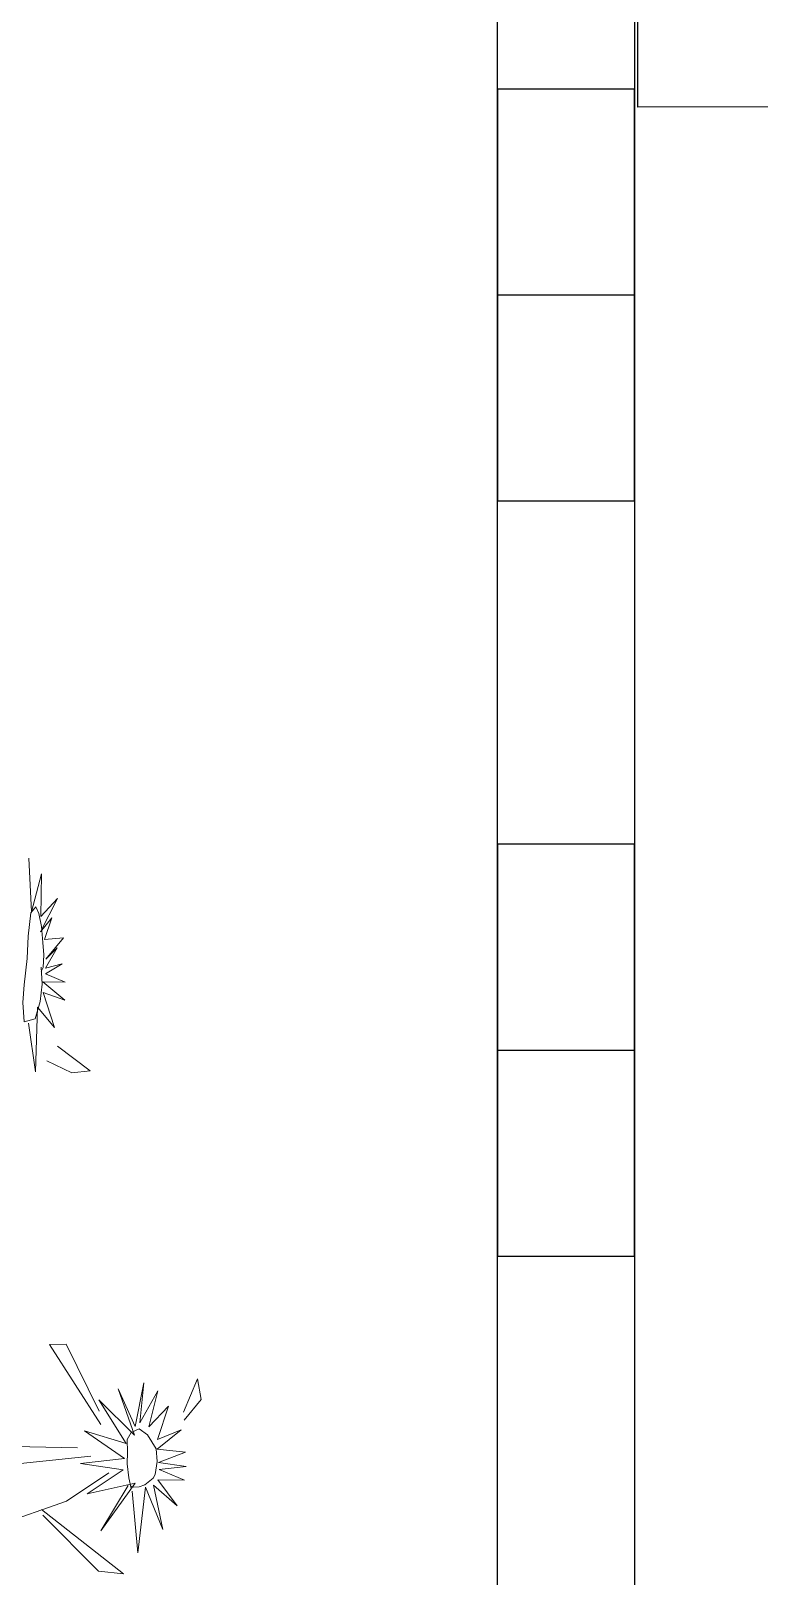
# Model space of a CAD drawing. Header units: inches. Extents: x 15 to 22798, y 21 to 21519.
# Drawn here: x 6917.8 to 6944.9, y 15132.7 to 15190.2 of the extents above; entities that cross this region are included whole.
import ezdxf

# ---------------------------------------------------------------- set-up
doc = ezdxf.new("R2010")
doc.units = ezdxf.units.IN
doc.header["$MEASUREMENT"] = 0
doc.layers.add('ARREDAMENTO', color=8, linetype='Continuous', lineweight=13)

msp = doc.modelspace()

# ---------------------------------------------------------------- linework, layer by layer
for p, q in [((6935.201, 15144.598), (6935.201, 15284.994)), ((6935.201, 15180.336), (6940.307, 15180.336)), ((6935.201, 15152.256), (6940.307, 15152.256)), ((6935.201, 15004.201), (6935.201, 15144.598))]:
    msp.add_line(p, q)
for points in [[(6750.333, 15693.597), (6940.307, 15693.423), (6940.307, 14983.423), (6290.307, 14983.423)], [(6935.286, 15392.313), (6935.286, 15397.313), (7150.391, 15397.349), (7150.426, 15187.349), (6940.426, 15187.314), (6940.408, 15292.314)]]:
    msp.add_lwpolyline(points)
for points in [[(6935.201, 15187.994), (6935.201, 15172.678), (6940.307, 15172.678), (6940.307, 15187.994)], [(6935.201, 15159.914), (6935.201, 15144.598), (6940.307, 15144.598), (6940.307, 15159.914)]]:
    msp.add_lwpolyline(points, close=True)
at = {"layer": 'ARREDAMENTO', "linetype": 'Continuous'}
for p, q in [((6917.874, 15157.403, -27.277), (6917.775, 15159.398, -27.277)), ((6918.243, 15158.809, -27.277), (6917.874, 15157.403, -27.277)), ((6918.213, 15157.227, -27.277), (6918.243, 15158.809, -27.277)), ((6918.206, 15156.655, -27.277), (6918.834, 15157.901, -27.277)), ((6918.834, 15157.901, -27.277), (6918.213, 15157.227, -27.277)), ((6918.629, 15157.17, -27.277), (6918.206, 15156.655, -27.277)), ((6918.357, 15156.375, -27.277), (6918.629, 15157.17, -27.277)), ((6919.06, 15156.43, -27.277), (6918.357, 15156.375, -27.277)), ((6918.386, 15155.307, -27.277), (6918.821, 15156.06, -27.277)), ((6918.406, 15155.644, -27.277), (6919.06, 15156.43, -27.277)), ((6918.821, 15156.06, -27.277), (6918.406, 15155.644, -27.277)), ((6919.01, 15155.463, -27.277), (6918.386, 15155.307, -27.277)), ((6918.394, 15155.097, -27.277), (6919.01, 15155.463, -27.277)), ((6919.125, 15154.786, -27.277), (6918.394, 15155.097, -27.277)), ((6918.284, 15154.797, -27.277), (6919.125, 15154.786, -27.277)), ((6919.11, 15154.12, -27.277), (6918.284, 15154.797, -27.277)), ((6918.297, 15154.397, -27.277), (6919.11, 15154.12, -27.277)), ((6918.728, 15153.104, -27.277), (6918.297, 15154.397, -27.277)), ((6918.019, 15151.456, -27.277), (6918.087, 15153.851, -27.277)), ((6918.087, 15153.851, -27.277), (6918.728, 15153.104, -27.277)), ((6917.751, 15153.265, -27.277), (6918.019, 15151.456, -27.277)), ((6918.83, 15152.403, -27.277), (6920.047, 15151.486, -27.277)), ((6919.372, 15151.411, -27.277), (6918.444, 15151.853, -27.277)), ((6920.047, 15151.486, -27.277), (6919.372, 15151.411, -27.277)), ((6919.164, 15141.321, -27.277), (6918.544, 15141.309, -27.277)), ((6918.544, 15141.309, -27.277), (6920.447, 15138.338, -27.277)), ((6920.384, 15138.828, -27.277), (6919.164, 15141.321, -27.277)), ((6922.044, 15139.886, -27.277), (6921.72, 15138.258, -27.277)), ((6921.898, 15138.403, -27.277), (6922.044, 15139.886, -27.277)), ((6924.043, 15140.04, -27.277), (6923.528, 15138.793, -27.277)), ((6924.184, 15139.268, -27.277), (6924.043, 15140.04, -27.277)), ((6921.087, 15139.666, -27.277), (6921.701, 15137.935, -27.277)), ((6921.72, 15138.258, -27.277), (6921.087, 15139.666, -27.277)), ((6922.565, 15139.591, -27.277), (6921.898, 15138.403, -27.277)), ((6922.233, 15138.253, -27.277), (6922.565, 15139.591, -27.277)), ((6920.368, 15139.254, -27.277), (6921.393, 15137.626, -27.277)), ((6921.701, 15137.935, -27.277), (6920.368, 15139.254, -27.277)), ((6922.966, 15139.013, -27.277), (6922.233, 15138.253, -27.277)), ((6922.561, 15137.774, -27.277), (6922.966, 15139.013, -27.277)), ((6923.547, 15138.495, -27.277), (6924.184, 15139.268, -27.277)), ((6921.869, 15138.181, -27.277), (6921.579, 15138.039, -27.277)), ((6922.179, 15137.958, -27.277), (6921.869, 15138.181, -27.277)), ((6919.846, 15138.099, -27.277), (6921.331, 15137.073, -27.277)), ((6921.393, 15137.626, -27.277), (6919.846, 15138.099, -27.277)), ((6921.579, 15138.039, -27.277), (6921.423, 15137.778, -27.277)), ((6921.423, 15137.778, -27.277), (6921.436, 15137.314, -27.277)), ((6922.509, 15137.43, -27.277), (6922.179, 15137.958, -27.277)), ((6922.545, 15137.417, -27.277), (6923.437, 15138.144, -27.277)), ((6923.437, 15138.144, -27.277), (6922.561, 15137.774, -27.277)), ((6914.115, 15136.532, -27.277), (6920.071, 15137.155, -27.277)), ((6919.585, 15137.469, -27.277), (6915.366, 15137.56, -27.277)), ((6921.331, 15137.073, -27.277), (6919.697, 15136.891, -27.277)), ((6921.436, 15137.314, -27.277), (6921.433, 15136.871, -27.277)), ((6922.541, 15136.964, -27.277), (6922.509, 15137.43, -27.277)), ((6923.595, 15137.31, -27.277), (6922.545, 15137.417, -27.277)), ((6922.593, 15136.92, -27.277), (6923.595, 15137.31, -27.277)), ((6919.171, 15135.48, -27.277), (6920.75, 15136.536, -27.277)), ((6919.697, 15136.891, -27.277), (6921.28, 15136.648, -27.277)), ((6921.28, 15136.648, -27.277), (6919.936, 15135.757, -27.277)), ((6921.433, 15136.871, -27.277), (6921.492, 15136.358, -27.277)), ((6922.4, 15136.347, -27.277), (6922.472, 15136.476, -27.277)), ((6922.472, 15136.476, -27.277), (6922.541, 15136.964, -27.277)), ((6923.622, 15136.781, -27.277), (6922.593, 15136.92, -27.277)), ((6922.623, 15136.664, -27.277), (6923.622, 15136.781, -27.277)), ((6923.557, 15136.268, -27.277), (6922.623, 15136.664, -27.277)), ((6919.936, 15135.757, -27.277), (6921.723, 15136.151, -27.277)), ((6921.723, 15136.151, -27.277), (6920.448, 15134.383, -27.277)), ((6920.448, 15134.383, -27.277), (6921.469, 15136.066, -27.277)), ((6921.492, 15136.358, -27.277), (6921.578, 15135.953, -27.277)), ((6921.549, 15136.06, -27.277), (6921.656, 15136.002, -27.277)), ((6921.614, 15135.861, -27.277), (6921.819, 15133.559, -27.277)), ((6921.656, 15136.002, -27.277), (6921.874, 15136.015, -27.277)), ((6921.819, 15133.559, -27.277), (6922.108, 15136.007, -27.277)), ((6921.874, 15136.015, -27.277), (6922.09, 15136.093, -27.277)), ((6922.09, 15136.093, -27.277), (6922.4, 15136.347, -27.277)), ((6922.108, 15136.007, -27.277), (6922.759, 15134.432, -27.277)), ((6922.404, 15136.078, -27.277), (6923.285, 15135.313, -27.277)), ((6922.759, 15134.432, -27.277), (6922.404, 15136.078, -27.277)), ((6922.563, 15136.285, -27.277), (6923.557, 15136.268, -27.277)), ((6923.285, 15135.313, -27.277), (6922.563, 15136.285, -27.277)), ((6919.171, 15135.48, -27.277), (6905.541, 15130.73, -27.277)), ((6918.244, 15135.181, -27.277), (6921.288, 15132.783, -27.277)), ((6920.358, 15132.882, -27.277), (6918.286, 15134.969, -27.277)), ((6921.288, 15132.783, -27.277), (6920.358, 15132.882, -27.277))]:
    msp.add_line(p, q, dxfattribs=at)
at = {"layer": 'ARREDAMENTO', "linetype": 'Continuous', "elevation": -27.277}
msp.add_lwpolyline([(6918.234, 15155.184), (6918.301, 15155.333), (6918.331, 15155.799), (6918.293, 15156.26), (6918.24, 15156.852), (6918.135, 15157.343), (6918.024, 15157.581), (6917.847, 15157.365), (6917.748, 15156.497), (6917.709, 15155.668), (6917.595, 15154.681), (6917.545, 15154.033), (6917.6, 15153.306), (6918.004, 15153.419), (6918.196, 15154.062), (6918.259, 15154.709), (6918.228, 15155.344)], dxfattribs=at)

doc.saveas('drawing.dxf')
